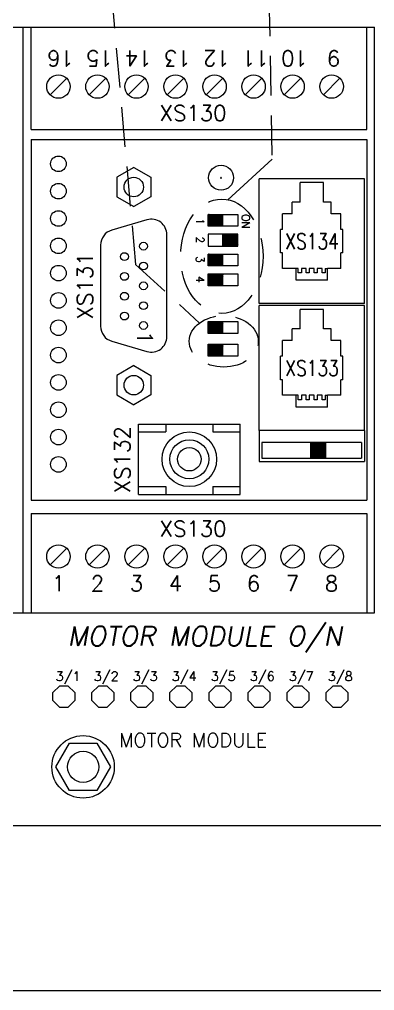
# Model space of a CAD drawing. Extents: x -2993 to 3661, y -4147 to -1441.
# Drawn here: x 3432.4 to 3477.9, y -3603.7 to -3479.3 of the extents above; entities that cross this region are included whole.
import ezdxf
from ezdxf.enums import TextEntityAlignment as Align

# ---------------------------------------------------------------- set-up
doc = ezdxf.new("R2010")
doc.units = 0
doc.header["$LTSCALE"] = 0.1
doc.header["$MEASUREMENT"] = 0
doc.linetypes.add('DASHED', pattern=[19.05, 12.7, -6.35])
doc.layers.get('0').update_dxf_attribs({"linetype": 'CONTINUOUS'})
for name, color, linetype in [('20', 7, 'CONTINUOUS'), ('21', 7, 'CONTINUOUS'), ('LAYOUT', 7, 'CONTINUOUS'), ('MONTAGEPLAAT', 230, 'CONTINUOUS'), ('MOTMODULE', 7, 'CONTINUOUS')]:
    doc.layers.add(name, color=color, linetype=linetype)
doc.styles.get("Standard").update_dxf_attribs({"font": 'simplex.shx'})

msp = doc.modelspace()

# ---------------------------------------------------------------- linework, layer by layer
at = {"lineweight": 13}
for p, q in [((3437.09, -3575.08), (3438.84, -3572.05)), ((3442.34, -3572.05), (3444.09, -3575.08)), ((3438.84, -3578.11), (3437.09, -3575.08)), ((3444.09, -3575.08), (3442.34, -3578.11)), ((3442.34, -3578.11), (3438.84, -3578.11))]:
    msp.add_line(p, q, dxfattribs=at)
at = {"color": 7, "lineweight": 13}
msp.add_line((3438.84, -3572.05), (3442.34, -3572.05), dxfattribs=at)
msp.add_lwpolyline([(3213.52, -3603.74), (3661.41, -3603.74), (3661.41, -3401.62), (3213.52, -3401.62)], close=True, dxfattribs=at)
at = {"lineweight": 13}
msp.add_circle((3440.59, -3575.08), 4, dxfattribs=at)
at = {"layer": '20', "lineweight": 13}
msp.add_circle((3440.59, -3575.08), 2, dxfattribs=at)
at = {"layer": '21', "color": 7, "lineweight": 13}
for p, q in [((3436.72, -3565.57), (3437.61, -3564.68)), ((3437.61, -3564.68), (3438.62, -3564.68)), ((3438.62, -3564.68), (3439.51, -3565.57)), ((3441.72, -3565.57), (3442.61, -3564.68)), ((3442.61, -3564.68), (3443.62, -3564.68)), ((3443.62, -3564.68), (3444.51, -3565.57)), ((3446.72, -3565.57), (3447.61, -3564.68)), ((3447.61, -3564.68), (3448.62, -3564.68)), ((3448.62, -3564.68), (3449.51, -3565.57)), ((3451.72, -3565.57), (3452.61, -3564.68)), ((3452.61, -3564.68), (3453.62, -3564.68)), ((3453.62, -3564.68), (3454.51, -3565.57)), ((3456.72, -3565.57), (3457.61, -3564.68)), ((3457.61, -3564.68), (3458.62, -3564.68)), ((3458.62, -3564.68), (3459.51, -3565.57)), ((3461.72, -3565.57), (3462.61, -3564.68)), ((3462.61, -3564.68), (3463.62, -3564.68)), ((3463.62, -3564.68), (3464.51, -3565.57)), ((3466.72, -3565.57), (3467.61, -3564.68)), ((3467.61, -3564.68), (3468.62, -3564.68)), ((3468.62, -3564.68), (3469.51, -3565.57)), ((3471.72, -3565.57), (3472.61, -3564.68)), ((3472.61, -3564.68), (3473.62, -3564.68)), ((3473.62, -3564.68), (3474.51, -3565.57)), ((3436.72, -3566.59), (3436.72, -3565.57)), ((3437.61, -3567.48), (3436.72, -3566.59)), ((3439.51, -3566.59), (3438.62, -3567.48)), ((3439.51, -3565.57), (3439.51, -3566.59)), ((3441.72, -3566.59), (3441.72, -3565.57)), ((3442.61, -3567.48), (3441.72, -3566.59)), ((3444.51, -3566.59), (3443.62, -3567.48)), ((3444.51, -3565.57), (3444.51, -3566.59)), ((3446.72, -3566.59), (3446.72, -3565.57)), ((3447.61, -3567.48), (3446.72, -3566.59)), ((3449.51, -3566.59), (3448.62, -3567.48)), ((3449.51, -3565.57), (3449.51, -3566.59)), ((3451.72, -3566.59), (3451.72, -3565.57)), ((3452.61, -3567.48), (3451.72, -3566.59)), ((3454.51, -3566.59), (3453.62, -3567.48)), ((3454.51, -3565.57), (3454.51, -3566.59)), ((3456.72, -3566.59), (3456.72, -3565.57)), ((3457.61, -3567.48), (3456.72, -3566.59)), ((3459.51, -3566.59), (3458.62, -3567.48)), ((3459.51, -3565.57), (3459.51, -3566.59)), ((3461.72, -3566.59), (3461.72, -3565.57)), ((3462.61, -3567.48), (3461.72, -3566.59)), ((3464.51, -3566.59), (3463.62, -3567.48)), ((3464.51, -3565.57), (3464.51, -3566.59)), ((3466.72, -3566.59), (3466.72, -3565.57)), ((3467.61, -3567.48), (3466.72, -3566.59)), ((3469.51, -3566.59), (3468.62, -3567.48)), ((3469.51, -3565.57), (3469.51, -3566.59)), ((3471.72, -3566.59), (3471.72, -3565.57)), ((3472.61, -3567.48), (3471.72, -3566.59)), ((3474.51, -3566.59), (3473.62, -3567.48)), ((3474.51, -3565.57), (3474.51, -3566.59)), ((3438.62, -3567.48), (3437.61, -3567.48)), ((3443.62, -3567.48), (3442.61, -3567.48)), ((3448.62, -3567.48), (3447.61, -3567.48)), ((3453.62, -3567.48), (3452.61, -3567.48)), ((3458.62, -3567.48), (3457.61, -3567.48)), ((3463.62, -3567.48), (3462.61, -3567.48)), ((3468.62, -3567.48), (3467.61, -3567.48)), ((3473.62, -3567.48), (3472.61, -3567.48))]:
    msp.add_line(p, q, dxfattribs=at)
at = {"layer": 'LAYOUT', "color": 7, "linetype": 'DASHED', "lineweight": 13, "ltscale": 4}
for p, q in [((3440.77, -3437.45), (3447.3, -3510.72)), ((3463.8, -3445.92), (3464.8, -3497.25)), ((3447.3, -3510.72), (3455.5, -3518.22))]:
    msp.add_line(p, q, dxfattribs=at)
at = {"layer": 'LAYOUT', "color": 7, "lineweight": 13, "ltscale": 4}
msp.add_line((3464.8, -3497.25), (3459.13, -3502.42), dxfattribs=at)
at = {"layer": 'LAYOUT', "color": 7, "lineweight": 13}
for p, q in [((3476.63, -3499.73), (3463.13, -3499.73)), ((3463.13, -3515.73), (3463.13, -3499.73)), ((3468.38, -3502.73), (3468.38, -3500.23)), ((3471.38, -3500.23), (3468.38, -3500.23)), ((3471.38, -3502.73), (3471.38, -3500.23)), ((3476.63, -3515.73), (3476.63, -3499.73)), ((3467.38, -3504.23), (3467.38, -3502.73)), ((3468.38, -3502.73), (3467.38, -3502.73)), ((3472.38, -3502.73), (3471.38, -3502.73)), ((3472.38, -3504.23), (3472.38, -3502.73)), ((3467.38, -3504.23), (3466.13, -3504.23)), ((3466.13, -3506.23), (3466.13, -3504.23)), ((3473.63, -3504.23), (3472.38, -3504.23)), ((3473.63, -3506.23), (3473.63, -3504.23)), ((3466.13, -3506.23), (3465.88, -3506.23)), ((3465.88, -3509.23), (3465.88, -3506.23)), ((3473.88, -3506.23), (3473.63, -3506.23)), ((3473.88, -3509.23), (3473.88, -3506.23)), ((3466.13, -3509.23), (3465.88, -3509.23)), ((3466.13, -3511.23), (3466.13, -3509.23)), ((3473.63, -3511.23), (3473.63, -3509.23)), ((3473.88, -3509.23), (3473.63, -3509.23)), ((3467.88, -3511.23), (3466.13, -3511.23)), ((3467.88, -3512.73), (3467.88, -3511.23)), ((3468.15, -3511.23), (3467.88, -3511.23)), ((3471.6, -3511.23), (3471.88, -3511.23)), ((3471.88, -3512.73), (3471.88, -3511.23)), ((3473.63, -3511.23), (3471.88, -3511.23)), ((3471.88, -3512.73), (3467.88, -3512.73)), ((3476.63, -3515.73), (3463.13, -3515.73)), ((3463.13, -3531.98), (3463.13, -3515.98)), ((3476.63, -3515.98), (3463.13, -3515.98)), ((3468.38, -3518.98), (3468.38, -3516.48)), ((3471.38, -3516.48), (3468.38, -3516.48)), ((3471.38, -3518.98), (3471.38, -3516.48)), ((3476.63, -3531.98), (3476.63, -3515.98)), ((3468.38, -3518.98), (3467.38, -3518.98)), ((3467.38, -3520.48), (3467.38, -3518.98)), ((3472.38, -3518.98), (3471.38, -3518.98)), ((3472.38, -3520.48), (3472.38, -3518.98)), ((3467.38, -3520.48), (3466.13, -3520.48)), ((3466.13, -3522.48), (3466.13, -3520.48)), ((3473.63, -3520.48), (3472.38, -3520.48)), ((3473.63, -3522.48), (3473.63, -3520.48)), ((3466.13, -3522.48), (3465.88, -3522.48)), ((3465.88, -3525.48), (3465.88, -3522.48)), ((3473.88, -3522.48), (3473.63, -3522.48)), ((3473.88, -3525.48), (3473.88, -3522.48)), ((3466.13, -3525.48), (3465.88, -3525.48)), ((3466.13, -3527.48), (3466.13, -3525.48)), ((3473.63, -3527.48), (3473.63, -3525.48)), ((3473.88, -3525.48), (3473.63, -3525.48)), ((3467.88, -3527.48), (3466.13, -3527.48)), ((3468.15, -3527.48), (3467.88, -3527.48)), ((3467.88, -3528.98), (3467.88, -3527.48)), ((3471.6, -3527.48), (3471.88, -3527.48)), ((3471.88, -3528.98), (3471.88, -3527.48)), ((3473.63, -3527.48), (3471.88, -3527.48)), ((3471.88, -3528.98), (3467.88, -3528.98)), ((3447.7, -3531.17), (3460.7, -3531.17)), ((3447.7, -3540.17), (3447.7, -3531.17)), ((3451.2, -3531.17), (3451.2, -3532.17)), ((3457.2, -3531.17), (3457.2, -3532.17)), ((3460.7, -3540.17), (3460.7, -3531.17)), ((3447.7, -3532.17), (3451.2, -3532.17)), ((3457.2, -3532.17), (3460.7, -3532.17)), ((3476.63, -3531.98), (3463.13, -3531.98)), ((3463.13, -3531.98), (3463.13, -3535.97)), ((3476.63, -3531.98), (3476.63, -3535.97)), ((3469.76, -3533.61), (3469.85, -3533.52)), ((3469.76, -3533.78), (3470.02, -3533.52)), ((3469.76, -3533.96), (3470.2, -3533.52)), ((3469.76, -3534.14), (3470.38, -3533.52)), ((3469.76, -3534.31), (3470.55, -3533.52)), ((3469.76, -3534.49), (3470.73, -3533.52)), ((3469.76, -3534.67), (3470.91, -3533.52)), ((3469.76, -3534.85), (3471.09, -3533.52)), ((3469.76, -3535.02), (3471.26, -3533.52)), ((3469.76, -3535.2), (3471.44, -3533.52)), ((3469.76, -3535.38), (3471.62, -3533.52)), ((3471.67, -3535.49), (3469.76, -3533.58)), ((3471.55, -3535.55), (3469.76, -3533.76)), ((3471.37, -3535.55), (3469.76, -3533.94)), ((3471.2, -3535.55), (3469.76, -3534.11)), ((3471.02, -3535.55), (3469.76, -3534.29)), ((3469.77, -3535.55), (3471.67, -3533.65)), ((3471.67, -3535.31), (3469.88, -3533.52)), ((3469.94, -3535.55), (3471.67, -3533.82)), ((3471.67, -3535.14), (3470.06, -3533.52)), ((3470.12, -3535.55), (3471.67, -3534)), ((3471.67, -3534.96), (3470.23, -3533.52)), ((3470.3, -3535.55), (3471.67, -3534.18)), ((3471.67, -3534.78), (3470.41, -3533.52)), ((3470.48, -3535.55), (3471.67, -3534.35)), ((3471.67, -3534.61), (3470.59, -3533.52)), ((3471.67, -3534.43), (3470.76, -3533.52)), ((3471.67, -3534.25), (3470.94, -3533.52)), ((3471.67, -3534.08), (3471.12, -3533.52)), ((3471.67, -3533.9), (3471.29, -3533.52)), ((3471.67, -3533.72), (3471.47, -3533.52)), ((3471.67, -3533.55), (3471.65, -3533.52)), ((3470.84, -3535.55), (3469.76, -3534.47)), ((3470.67, -3535.55), (3469.76, -3534.65)), ((3470.49, -3535.55), (3469.76, -3534.82)), ((3470.31, -3535.55), (3469.76, -3535)), ((3470.14, -3535.55), (3469.76, -3535.18)), ((3469.96, -3535.55), (3469.76, -3535.35)), ((3469.78, -3535.55), (3469.76, -3535.53)), ((3470.65, -3535.55), (3471.67, -3534.53)), ((3470.83, -3535.55), (3471.67, -3534.71)), ((3471.01, -3535.55), (3471.67, -3534.88)), ((3471.18, -3535.55), (3471.67, -3535.06)), ((3471.36, -3535.55), (3471.67, -3535.24)), ((3471.54, -3535.55), (3471.67, -3535.41)), ((3463.13, -3535.97), (3476.63, -3535.97)), ((3447.7, -3539.17), (3451.2, -3539.17)), ((3451.2, -3539.17), (3451.2, -3540.17)), ((3457.2, -3539.17), (3457.2, -3540.17)), ((3457.2, -3539.17), (3460.7, -3539.17)), ((3447.7, -3540.17), (3460.7, -3540.17))]:
    msp.add_line(p, q, dxfattribs=at)
at = {"layer": 'LAYOUT', "color": 7, "linetype": 'Continuous', "lineweight": 13}
for p, q in [((3456.61, -3505.83), (3456.61, -3504.31)), ((3457.7, -3504.31), (3456.61, -3505.39)), ((3457.52, -3504.31), (3456.61, -3505.22)), ((3457.34, -3504.31), (3456.61, -3505.04)), ((3457.17, -3504.31), (3456.61, -3504.86)), ((3456.99, -3504.31), (3456.61, -3504.69)), ((3456.81, -3504.31), (3456.61, -3504.51)), ((3456.64, -3504.31), (3456.61, -3504.33)), ((3456.61, -3504.31), (3460.42, -3504.31)), ((3456.61, -3504.32), (3457.75, -3505.46)), ((3457.75, -3504.43), (3456.61, -3505.57)), ((3456.61, -3504.49), (3457.75, -3505.64)), ((3456.77, -3504.31), (3457.75, -3505.28)), ((3456.95, -3504.31), (3457.75, -3505.11)), ((3457.13, -3504.31), (3457.75, -3504.93)), ((3457.3, -3504.31), (3457.75, -3504.75)), ((3457.48, -3504.31), (3457.75, -3504.58)), ((3457.66, -3504.31), (3457.75, -3504.4)), ((3458.4, -3504.31), (3457.75, -3504.96)), ((3458.23, -3504.31), (3457.75, -3504.78)), ((3458.05, -3504.31), (3457.75, -3504.6)), ((3457.87, -3504.31), (3457.75, -3504.43)), ((3458.51, -3504.37), (3457.75, -3505.13)), ((3457.75, -3504.4), (3458.51, -3505.16)), ((3457.83, -3504.31), (3458.51, -3504.98)), ((3458.01, -3504.31), (3458.51, -3504.81)), ((3458.19, -3504.31), (3458.51, -3504.63)), ((3458.36, -3504.31), (3458.51, -3504.45)), ((3458.51, -3505.83), (3458.51, -3504.31)), ((3460.42, -3504.31), (3460.42, -3505.83)), ((3457.75, -3504.6), (3456.61, -3505.75)), ((3456.61, -3504.67), (3457.75, -3505.81)), ((3456.61, -3504.85), (3457.59, -3505.83)), ((3456.61, -3505.02), (3457.41, -3505.83)), ((3456.61, -3505.2), (3457.24, -3505.83)), ((3456.61, -3505.38), (3457.06, -3505.83)), ((3456.61, -3505.55), (3456.88, -3505.83)), ((3456.61, -3505.73), (3456.71, -3505.83)), ((3457.75, -3504.78), (3456.7, -3505.83)), ((3457.75, -3504.96), (3456.88, -3505.83)), ((3457.75, -3505.13), (3457.06, -3505.83)), ((3457.75, -3505.31), (3457.23, -3505.83)), ((3457.75, -3505.49), (3457.41, -3505.83)), ((3457.75, -3505.66), (3457.59, -3505.83)), ((3458.51, -3504.55), (3457.75, -3505.31)), ((3457.75, -3504.58), (3458.51, -3505.34)), ((3458.51, -3504.73), (3457.75, -3505.49)), ((3457.75, -3504.75), (3458.51, -3505.51)), ((3458.51, -3504.9), (3457.75, -3505.66)), ((3457.75, -3504.93), (3458.51, -3505.69)), ((3457.75, -3505.11), (3458.47, -3505.83)), ((3457.75, -3505.28), (3458.3, -3505.83)), ((3457.75, -3505.46), (3458.12, -3505.83)), ((3457.75, -3505.64), (3457.94, -3505.83)), ((3458.51, -3505.08), (3457.76, -3505.83)), ((3458.51, -3505.26), (3457.94, -3505.83)), ((3458.51, -3505.43), (3458.12, -3505.83)), ((3458.51, -3505.61), (3458.29, -3505.83)), ((3460.42, -3505.83), (3456.61, -3505.83)), ((3456.61, -3506.85), (3456.61, -3508.37)), ((3460.42, -3506.85), (3456.61, -3506.85)), ((3457.75, -3505.81), (3457.77, -3505.83)), ((3458.51, -3505.79), (3458.47, -3505.83)), ((3458.51, -3508.37), (3458.51, -3506.85)), ((3459.19, -3506.85), (3458.51, -3507.52)), ((3459.02, -3506.85), (3458.51, -3507.35)), ((3458.84, -3506.85), (3458.51, -3507.17)), ((3458.66, -3506.85), (3458.51, -3506.99)), ((3458.51, -3506.91), (3459.28, -3507.67)), ((3459.28, -3506.94), (3458.51, -3507.7)), ((3458.62, -3506.85), (3459.28, -3507.5)), ((3458.8, -3506.85), (3459.28, -3507.32)), ((3458.98, -3506.85), (3459.28, -3507.14)), ((3459.15, -3506.85), (3459.28, -3506.97)), ((3460.25, -3506.85), (3459.28, -3507.82)), ((3460.08, -3506.85), (3459.28, -3507.65)), ((3459.9, -3506.85), (3459.28, -3507.47)), ((3459.72, -3506.85), (3459.28, -3507.29)), ((3459.55, -3506.85), (3459.28, -3507.12)), ((3459.37, -3506.85), (3459.28, -3506.94)), ((3460.42, -3506.86), (3459.28, -3508)), ((3459.28, -3506.97), (3460.42, -3508.11)), ((3459.33, -3506.85), (3460.42, -3507.93)), ((3459.51, -3506.85), (3460.42, -3507.76)), ((3459.68, -3506.85), (3460.42, -3507.58)), ((3459.86, -3506.85), (3460.42, -3507.4)), ((3460.04, -3506.85), (3460.42, -3507.23)), ((3460.21, -3506.85), (3460.42, -3507.05)), ((3460.39, -3506.85), (3460.42, -3506.87)), ((3460.42, -3508.37), (3460.42, -3506.85)), ((3458.51, -3507.09), (3459.28, -3507.85)), ((3459.28, -3507.12), (3458.51, -3507.88)), ((3458.51, -3507.27), (3459.28, -3508.03)), ((3459.28, -3507.29), (3458.51, -3508.05)), ((3458.51, -3507.44), (3459.28, -3508.2)), ((3459.28, -3507.47), (3458.51, -3508.23)), ((3458.51, -3507.62), (3459.26, -3508.37)), ((3458.51, -3507.8), (3459.09, -3508.37)), ((3458.51, -3507.97), (3458.91, -3508.37)), ((3458.51, -3508.15), (3458.73, -3508.37)), ((3459.28, -3507.65), (3458.55, -3508.37)), ((3459.28, -3507.82), (3458.73, -3508.37)), ((3459.28, -3508), (3458.91, -3508.37)), ((3459.28, -3508.18), (3459.08, -3508.37)), ((3460.42, -3507.03), (3459.28, -3508.18)), ((3459.28, -3507.14), (3460.42, -3508.29)), ((3460.42, -3507.21), (3459.28, -3508.35)), ((3459.28, -3507.32), (3460.32, -3508.37)), ((3459.28, -3507.5), (3460.15, -3508.37)), ((3459.28, -3507.67), (3459.97, -3508.37)), ((3459.28, -3507.85), (3459.79, -3508.37)), ((3459.28, -3508.03), (3459.62, -3508.37)), ((3459.28, -3508.2), (3459.44, -3508.37)), ((3460.42, -3507.39), (3459.44, -3508.37)), ((3460.42, -3507.56), (3459.61, -3508.37)), ((3460.42, -3507.74), (3459.79, -3508.37)), ((3460.42, -3507.92), (3459.97, -3508.37)), ((3460.42, -3508.09), (3460.14, -3508.37)), ((3460.42, -3508.27), (3460.32, -3508.37)), ((3456.61, -3508.37), (3460.42, -3508.37)), ((3456.61, -3510.91), (3456.61, -3509.39)), ((3457.7, -3509.39), (3456.61, -3510.47)), ((3457.52, -3509.39), (3456.61, -3510.3)), ((3457.34, -3509.39), (3456.61, -3510.12)), ((3457.17, -3509.39), (3456.61, -3509.94)), ((3456.99, -3509.39), (3456.61, -3509.77)), ((3456.81, -3509.39), (3456.61, -3509.59)), ((3456.64, -3509.39), (3456.61, -3509.41)), ((3456.61, -3509.39), (3460.42, -3509.39)), ((3456.61, -3509.4), (3457.75, -3510.54)), ((3457.75, -3509.51), (3456.61, -3510.65)), ((3456.77, -3509.39), (3457.75, -3510.36)), ((3456.95, -3509.39), (3457.75, -3510.19)), ((3457.13, -3509.39), (3457.75, -3510.01)), ((3457.3, -3509.39), (3457.75, -3509.83)), ((3457.48, -3509.39), (3457.75, -3509.66)), ((3457.66, -3509.39), (3457.75, -3509.48)), ((3458.4, -3509.39), (3457.75, -3510.04)), ((3458.23, -3509.39), (3457.75, -3509.86)), ((3458.05, -3509.39), (3457.75, -3509.68)), ((3457.87, -3509.39), (3457.75, -3509.51)), ((3458.51, -3509.45), (3457.75, -3510.21)), ((3457.75, -3509.48), (3458.51, -3510.24)), ((3457.83, -3509.39), (3458.51, -3510.06)), ((3458.01, -3509.39), (3458.51, -3509.89)), ((3458.19, -3509.39), (3458.51, -3509.71)), ((3458.36, -3509.39), (3458.51, -3509.53)), ((3458.51, -3508.33), (3458.56, -3508.37)), ((3458.51, -3510.91), (3458.51, -3509.39)), ((3459.28, -3508.35), (3459.26, -3508.37)), ((3460.42, -3509.39), (3460.42, -3510.91)), ((3456.61, -3509.57), (3457.75, -3510.72)), ((3457.75, -3509.68), (3456.61, -3510.83)), ((3456.61, -3509.75), (3457.75, -3510.89)), ((3456.61, -3509.93), (3457.59, -3510.91)), ((3456.61, -3510.1), (3457.41, -3510.91)), ((3456.61, -3510.28), (3457.24, -3510.91)), ((3456.61, -3510.46), (3457.06, -3510.91)), ((3456.61, -3510.63), (3456.88, -3510.91)), ((3457.75, -3509.86), (3456.7, -3510.91)), ((3457.75, -3510.04), (3456.88, -3510.91)), ((3457.75, -3510.21), (3457.06, -3510.91)), ((3457.75, -3510.39), (3457.23, -3510.91)), ((3457.75, -3510.57), (3457.41, -3510.91)), ((3457.75, -3510.74), (3457.59, -3510.91)), ((3458.51, -3509.63), (3457.75, -3510.39)), ((3457.75, -3509.66), (3458.51, -3510.42)), ((3458.51, -3509.81), (3457.75, -3510.57)), ((3457.75, -3509.83), (3458.51, -3510.59)), ((3458.51, -3509.98), (3457.75, -3510.74)), ((3457.75, -3510.01), (3458.51, -3510.77)), ((3457.75, -3510.19), (3458.47, -3510.91)), ((3457.75, -3510.36), (3458.3, -3510.91)), ((3457.75, -3510.54), (3458.12, -3510.91)), ((3457.75, -3510.72), (3457.94, -3510.91)), ((3458.51, -3510.16), (3457.76, -3510.91)), ((3458.51, -3510.34), (3457.94, -3510.91)), ((3458.51, -3510.51), (3458.12, -3510.91)), ((3458.51, -3510.69), (3458.29, -3510.91)), ((3456.61, -3510.81), (3456.71, -3510.91)), ((3460.42, -3510.91), (3456.61, -3510.91)), ((3456.61, -3513.45), (3456.61, -3511.93)), ((3457.7, -3511.93), (3456.61, -3513.01)), ((3457.52, -3511.93), (3456.61, -3512.84)), ((3457.34, -3511.93), (3456.61, -3512.66)), ((3457.17, -3511.93), (3456.61, -3512.48)), ((3456.99, -3511.93), (3456.61, -3512.31)), ((3456.81, -3511.93), (3456.61, -3512.13)), ((3456.64, -3511.93), (3456.61, -3511.95)), ((3456.61, -3511.93), (3460.42, -3511.93)), ((3456.61, -3511.94), (3457.75, -3513.08)), ((3456.77, -3511.93), (3457.75, -3512.9)), ((3456.95, -3511.93), (3457.75, -3512.73)), ((3457.13, -3511.93), (3457.75, -3512.55)), ((3457.3, -3511.93), (3457.75, -3512.37)), ((3457.48, -3511.93), (3457.75, -3512.2)), ((3457.66, -3511.93), (3457.75, -3512.02)), ((3457.75, -3510.89), (3457.77, -3510.91)), ((3458.4, -3511.93), (3457.75, -3512.58)), ((3458.23, -3511.93), (3457.75, -3512.4)), ((3458.05, -3511.93), (3457.75, -3512.22)), ((3457.87, -3511.93), (3457.75, -3512.05)), ((3458.51, -3511.99), (3457.75, -3512.75)), ((3457.83, -3511.93), (3458.51, -3512.6)), ((3458.01, -3511.93), (3458.51, -3512.43)), ((3458.19, -3511.93), (3458.51, -3512.25)), ((3458.36, -3511.93), (3458.51, -3512.07)), ((3458.51, -3510.87), (3458.47, -3510.91)), ((3458.51, -3513.45), (3458.51, -3511.93)), ((3460.42, -3511.93), (3460.42, -3513.45)), ((3468.15, -3511.81), (3468.15, -3511.23)), ((3468.55, -3511.81), (3468.15, -3511.81)), ((3468.55, -3511.23), (3468.55, -3511.81)), ((3469.16, -3511.23), (3468.55, -3511.23)), ((3469.16, -3511.81), (3469.16, -3511.23)), ((3469.57, -3511.81), (3469.16, -3511.81)), ((3470.18, -3511.23), (3469.57, -3511.23)), ((3469.57, -3511.23), (3469.57, -3511.81)), ((3470.18, -3511.81), (3470.18, -3511.23)), ((3470.59, -3511.81), (3470.18, -3511.81)), ((3471.2, -3511.23), (3470.59, -3511.23)), ((3470.59, -3511.23), (3470.59, -3511.81)), ((3471.2, -3511.81), (3471.2, -3511.23)), ((3471.6, -3511.81), (3471.2, -3511.81)), ((3471.6, -3511.23), (3471.6, -3511.81)), ((3457.75, -3512.05), (3456.61, -3513.19)), ((3456.61, -3512.11), (3457.75, -3513.26)), ((3457.75, -3512.22), (3456.61, -3513.37)), ((3456.61, -3512.29), (3457.75, -3513.43)), ((3456.61, -3512.47), (3457.59, -3513.45)), ((3456.61, -3512.64), (3457.41, -3513.45)), ((3456.61, -3512.82), (3457.24, -3513.45)), ((3456.61, -3513), (3457.06, -3513.45)), ((3456.61, -3513.17), (3456.88, -3513.45)), ((3457.75, -3512.4), (3456.7, -3513.45)), ((3457.75, -3512.58), (3456.88, -3513.45)), ((3457.75, -3512.75), (3457.06, -3513.45)), ((3457.75, -3512.93), (3457.23, -3513.45)), ((3457.75, -3513.11), (3457.41, -3513.45)), ((3457.75, -3512.02), (3458.51, -3512.78)), ((3458.51, -3512.17), (3457.75, -3512.93)), ((3457.75, -3512.2), (3458.51, -3512.96)), ((3458.51, -3512.35), (3457.75, -3513.11)), ((3457.75, -3512.37), (3458.51, -3513.13)), ((3458.51, -3512.52), (3457.75, -3513.28)), ((3457.75, -3512.55), (3458.51, -3513.31)), ((3457.75, -3512.73), (3458.47, -3513.45)), ((3457.75, -3512.9), (3458.3, -3513.45)), ((3457.75, -3513.08), (3458.12, -3513.45)), ((3458.51, -3512.7), (3457.76, -3513.45)), ((3458.51, -3512.88), (3457.94, -3513.45)), ((3458.51, -3513.05), (3458.12, -3513.45)), ((3458.51, -3513.23), (3458.29, -3513.45)), ((3456.61, -3513.35), (3456.71, -3513.45)), ((3460.42, -3513.45), (3456.61, -3513.45)), ((3457.75, -3513.28), (3457.59, -3513.45)), ((3457.75, -3513.26), (3457.94, -3513.45)), ((3457.75, -3513.43), (3457.77, -3513.45)), ((3458.51, -3513.41), (3458.47, -3513.45)), ((3456.6, -3518.02), (3460.41, -3518.02)), ((3457.69, -3518.02), (3456.6, -3519.11)), ((3457.52, -3518.02), (3456.6, -3518.93)), ((3457.34, -3518.02), (3456.6, -3518.76)), ((3457.16, -3518.02), (3456.6, -3518.58)), ((3456.99, -3518.02), (3456.6, -3518.4)), ((3456.81, -3518.02), (3456.6, -3518.23)), ((3456.63, -3518.02), (3456.6, -3518.05)), ((3456.6, -3519.55), (3456.6, -3518.02)), ((3456.6, -3518.03), (3457.75, -3519.18)), ((3457.75, -3518.14), (3456.6, -3519.29)), ((3456.6, -3518.21), (3457.75, -3519.35)), ((3456.77, -3518.02), (3457.75, -3519)), ((3456.95, -3518.02), (3457.75, -3518.82)), ((3457.12, -3518.02), (3457.75, -3518.65)), ((3457.3, -3518.02), (3457.75, -3518.47)), ((3457.48, -3518.02), (3457.75, -3518.29)), ((3457.65, -3518.02), (3457.75, -3518.12)), ((3458.4, -3518.02), (3457.75, -3518.67)), ((3458.22, -3518.02), (3457.75, -3518.5)), ((3458.05, -3518.02), (3457.75, -3518.32)), ((3457.87, -3518.02), (3457.75, -3518.14)), ((3458.51, -3518.09), (3457.75, -3518.85)), ((3457.75, -3518.12), (3458.51, -3518.88)), ((3457.83, -3518.02), (3458.51, -3518.7)), ((3458.01, -3518.02), (3458.51, -3518.52)), ((3458.18, -3518.02), (3458.51, -3518.35)), ((3458.36, -3518.02), (3458.51, -3518.17)), ((3458.51, -3519.55), (3458.51, -3518.02)), ((3460.41, -3518.02), (3460.41, -3519.55)), ((3457.75, -3518.32), (3456.6, -3519.46)), ((3456.6, -3518.39), (3457.75, -3519.53)), ((3456.6, -3518.56), (3457.59, -3519.55)), ((3456.6, -3518.74), (3457.41, -3519.55)), ((3456.6, -3518.92), (3457.23, -3519.55)), ((3456.6, -3519.09), (3457.06, -3519.55)), ((3456.6, -3519.27), (3456.88, -3519.55)), ((3456.6, -3519.45), (3456.7, -3519.55)), ((3457.75, -3518.5), (3456.7, -3519.55)), ((3457.75, -3518.67), (3456.88, -3519.55)), ((3457.75, -3518.85), (3457.05, -3519.55)), ((3457.75, -3519.03), (3457.23, -3519.55)), ((3457.75, -3519.2), (3457.41, -3519.55)), ((3457.75, -3519.38), (3457.58, -3519.55)), ((3458.51, -3518.27), (3457.75, -3519.03)), ((3457.75, -3518.29), (3458.51, -3519.05)), ((3458.51, -3518.44), (3457.75, -3519.2)), ((3457.75, -3518.47), (3458.51, -3519.23)), ((3458.51, -3518.62), (3457.75, -3519.38)), ((3457.75, -3518.65), (3458.51, -3519.41)), ((3457.75, -3518.82), (3458.47, -3519.55)), ((3457.75, -3519), (3458.29, -3519.55)), ((3457.75, -3519.18), (3458.12, -3519.55)), ((3457.75, -3519.35), (3457.94, -3519.55)), ((3458.51, -3518.8), (3457.76, -3519.55)), ((3458.51, -3518.97), (3457.94, -3519.55)), ((3458.51, -3519.15), (3458.11, -3519.55)), ((3458.51, -3519.33), (3458.29, -3519.55)), ((3460.41, -3519.55), (3456.6, -3519.55)), ((3457.75, -3519.53), (3457.76, -3519.55)), ((3458.51, -3519.5), (3458.47, -3519.55)), ((3456.61, -3520.94), (3460.42, -3520.94)), ((3457.7, -3520.94), (3456.61, -3522.03)), ((3457.52, -3520.94), (3456.61, -3521.85)), ((3457.34, -3520.94), (3456.61, -3521.68)), ((3457.17, -3520.94), (3456.61, -3521.5)), ((3456.99, -3520.94), (3456.61, -3521.32)), ((3456.81, -3520.94), (3456.61, -3521.15)), ((3456.64, -3520.94), (3456.61, -3520.97)), ((3456.61, -3522.47), (3456.61, -3520.94)), ((3456.61, -3520.95), (3457.75, -3522.1)), ((3457.75, -3521.06), (3456.61, -3522.21)), ((3456.61, -3521.13), (3457.75, -3522.27)), ((3457.75, -3521.24), (3456.61, -3522.38)), ((3456.61, -3521.31), (3457.75, -3522.45)), ((3456.61, -3521.48), (3457.59, -3522.47)), ((3456.61, -3521.66), (3457.41, -3522.47)), ((3456.61, -3521.84), (3457.24, -3522.47)), ((3457.75, -3521.42), (3456.7, -3522.47)), ((3456.77, -3520.94), (3457.75, -3521.92)), ((3457.75, -3521.59), (3456.88, -3522.47)), ((3456.95, -3520.94), (3457.75, -3521.74)), ((3457.75, -3521.77), (3457.06, -3522.47)), ((3457.13, -3520.94), (3457.75, -3521.57)), ((3457.75, -3521.95), (3457.23, -3522.47)), ((3457.3, -3520.94), (3457.75, -3521.39)), ((3457.48, -3520.94), (3457.75, -3521.21)), ((3457.66, -3520.94), (3457.75, -3521.04)), ((3458.4, -3520.94), (3457.75, -3521.59)), ((3458.23, -3520.94), (3457.75, -3521.42)), ((3458.05, -3520.94), (3457.75, -3521.24)), ((3457.87, -3520.94), (3457.75, -3521.06)), ((3458.51, -3521.01), (3457.75, -3521.77)), ((3457.75, -3521.04), (3458.51, -3521.8)), ((3458.51, -3521.19), (3457.75, -3521.95)), ((3457.75, -3521.21), (3458.51, -3521.98)), ((3458.51, -3521.36), (3457.75, -3522.12)), ((3457.75, -3521.39), (3458.51, -3522.15)), ((3458.51, -3521.54), (3457.75, -3522.3)), ((3457.75, -3521.57), (3458.51, -3522.33)), ((3457.75, -3521.74), (3458.47, -3522.47)), ((3457.75, -3521.92), (3458.3, -3522.47)), ((3458.51, -3521.72), (3457.76, -3522.47)), ((3457.83, -3520.94), (3458.51, -3521.62)), ((3458.51, -3521.89), (3457.94, -3522.47)), ((3458.01, -3520.94), (3458.51, -3521.44)), ((3458.19, -3520.94), (3458.51, -3521.27)), ((3458.36, -3520.94), (3458.51, -3521.09)), ((3458.51, -3522.47), (3458.51, -3520.94)), ((3460.42, -3520.94), (3460.42, -3522.47)), ((3456.61, -3522.01), (3457.06, -3522.47)), ((3456.61, -3522.19), (3456.88, -3522.47)), ((3456.61, -3522.37), (3456.71, -3522.47)), ((3460.42, -3522.47), (3456.61, -3522.47)), ((3457.75, -3522.12), (3457.41, -3522.47)), ((3457.75, -3522.3), (3457.59, -3522.47)), ((3457.75, -3522.1), (3458.12, -3522.47)), ((3457.75, -3522.27), (3457.94, -3522.47)), ((3457.75, -3522.45), (3457.77, -3522.47)), ((3458.51, -3522.07), (3458.12, -3522.47)), ((3458.51, -3522.25), (3458.29, -3522.47)), ((3458.51, -3522.42), (3458.47, -3522.47)), ((3468.15, -3528.06), (3468.15, -3527.48)), ((3468.55, -3528.06), (3468.15, -3528.06)), ((3469.16, -3527.48), (3468.55, -3527.48)), ((3468.55, -3527.48), (3468.55, -3528.06)), ((3469.16, -3528.06), (3469.16, -3527.48)), ((3469.57, -3528.06), (3469.16, -3528.06)), ((3469.57, -3527.48), (3469.57, -3528.06)), ((3470.18, -3527.48), (3469.57, -3527.48)), ((3470.18, -3528.06), (3470.18, -3527.48)), ((3470.59, -3528.06), (3470.18, -3528.06)), ((3470.59, -3527.48), (3470.59, -3528.06)), ((3471.2, -3527.48), (3470.59, -3527.48)), ((3471.2, -3528.06), (3471.2, -3527.48)), ((3471.6, -3528.06), (3471.2, -3528.06)), ((3471.6, -3527.48), (3471.6, -3528.06)), ((3476.25, -3533.52), (3463.5, -3533.52)), ((3463.5, -3533.52), (3463.5, -3535.55)), ((3469.76, -3535.55), (3469.76, -3533.52)), ((3471.67, -3535.55), (3471.67, -3533.52)), ((3476.25, -3533.52), (3476.25, -3535.55)), ((3463.5, -3535.55), (3476.25, -3535.55))]:
    msp.add_line(p, q, dxfattribs=at)
for radius in [3.5, 1.5]:
    msp.add_circle((3454.2, -3535.67), radius, dxfattribs=at)
at = {"layer": 'LAYOUT', "color": 7, "lineweight": 13}
msp.add_circle((3454.2, -3535.67), 2.5, dxfattribs=at)
for start, end in [(0, 180), (180, 0)]:
    msp.add_arc((3458.26, -3499.61), 0.05, start, end, dxfattribs=at)
at = {"layer": 'LAYOUT', "color": 7, "linetype": 'DASHED', "lineweight": 13, "ltscale": 4}
for centre, major_axis, ratio in [((3458.36, -3509.66), (0, 7.32), 0.721721), ((3458.61, -3520.57), (-4.42, 0.01), 0.746142)]:
    msp.add_ellipse(centre, major_axis=major_axis, ratio=ratio, dxfattribs=at)
at = {"layer": 'MONTAGEPLAAT', "color": 7, "lineweight": 13}
msp.add_line((3245.11, -3582.58), (3636.11, -3582.58), dxfattribs=at)
at = {"layer": 'MOTMODULE', "color": 7, "lineweight": 13}
for p, q in [((3387.93, -3480.33), (3432.93, -3480.33)), ((3432.93, -3555.33), (3432.93, -3480.33)), ((3432.93, -3555.33), (3432.93, -3480.33)), ((3432.93, -3555.33), (3432.93, -3480.33)), ((3432.93, -3555.33), (3432.93, -3480.33)), ((3432.93, -3555.33), (3432.93, -3480.33)), ((3432.93, -3555.33), (3432.93, -3480.33)), ((3432.93, -3480.33), (3477.93, -3480.33)), ((3432.93, -3480.33), (3433.93, -3480.33)), ((3433.93, -3493.43), (3433.93, -3480.33)), ((3476.93, -3493.43), (3476.93, -3480.33)), ((3477.93, -3555.33), (3477.93, -3480.33)), ((3477.93, -3555.33), (3477.93, -3480.33)), ((3436.37, -3488.99), (3438.49, -3486.87)), ((3441.37, -3488.99), (3443.49, -3486.87)), ((3446.37, -3488.99), (3448.49, -3486.87)), ((3451.37, -3488.99), (3453.49, -3486.87)), ((3456.37, -3488.99), (3458.49, -3486.87)), ((3461.37, -3488.99), (3463.49, -3486.87)), ((3466.37, -3488.99), (3468.49, -3486.87)), ((3471.37, -3488.99), (3473.49, -3486.87)), ((3433.93, -3493.43), (3476.93, -3493.43)), ((3433.93, -3494.73), (3433.93, -3540.93)), ((3433.93, -3494.73), (3476.93, -3494.73)), ((3476.93, -3494.73), (3476.93, -3540.93)), ((3447.08, -3498.3), (3444.92, -3499.55)), ((3447.08, -3498.3), (3449.25, -3499.55)), ((3444.92, -3499.55), (3444.92, -3502.05)), ((3449.25, -3499.55), (3449.25, -3502.05)), ((3444.92, -3502.05), (3447.08, -3503.3)), ((3449.25, -3502.05), (3447.08, -3503.3)), ((3448.77, -3505), (3444.27, -3506.32)), ((3451.33, -3519.95), (3451.33, -3506.92)), ((3442.83, -3508.24), (3442.83, -3518.63)), ((3444.27, -3520.55), (3448.77, -3521.87)), ((3447.08, -3523.68), (3444.92, -3524.93)), ((3447.08, -3523.68), (3449.25, -3524.93)), ((3444.92, -3524.93), (3444.92, -3527.43)), ((3449.25, -3524.93), (3449.25, -3527.43)), ((3444.92, -3527.43), (3447.08, -3528.68)), ((3449.25, -3527.43), (3447.08, -3528.68)), ((3433.93, -3540.93), (3476.93, -3540.93)), ((3433.93, -3542.63), (3476.93, -3542.63)), ((3433.93, -3542.63), (3433.93, -3555.33)), ((3476.93, -3542.63), (3476.93, -3555.33)), ((3436.37, -3549.19), (3438.49, -3547.07)), ((3441.37, -3549.19), (3443.49, -3547.07)), ((3446.37, -3549.19), (3448.49, -3547.07)), ((3451.37, -3549.19), (3453.49, -3547.07)), ((3456.37, -3549.19), (3458.49, -3547.07)), ((3461.37, -3549.19), (3463.49, -3547.07)), ((3466.37, -3549.19), (3468.49, -3547.07)), ((3471.37, -3549.19), (3473.49, -3547.07)), ((3387.93, -3555.33), (3432.93, -3555.33)), ((3387.93, -3555.33), (3432.93, -3555.33)), ((3432.93, -3555.33), (3477.93, -3555.33)), ((3432.93, -3555.33), (3477.93, -3555.33))]:
    msp.add_line(p, q, dxfattribs=at)
for centre, radius in [((3437.43, -3487.93), 1.5), ((3442.43, -3487.93), 1.5), ((3447.43, -3487.93), 1.5), ((3452.43, -3487.93), 1.5), ((3457.43, -3487.93), 1.5), ((3462.43, -3487.93), 1.5), ((3467.43, -3487.93), 1.5), ((3472.43, -3487.93), 1.5), ((3437.43, -3497.83), 1), ((3458.26, -3499.61), 1.6), ((3447.08, -3500.8), 1.25), ((3437.43, -3501.33), 1), ((3437.43, -3504.83), 1), ((3437.43, -3508.33), 1), ((3448.33, -3508.38), 0.5), ((3448.33, -3508.38), 0.5), ((3445.89, -3509.71), 0.5), ((3448.33, -3510.92), 0.5), ((3437.43, -3511.83), 1), ((3445.89, -3512.25), 0.5), ((3448.33, -3513.46), 0.5), ((3437.43, -3515.33), 1), ((3445.89, -3514.79), 0.5), ((3448.33, -3516), 0.5), ((3445.89, -3517.33), 0.5), ((3437.43, -3518.83), 1), ((3448.33, -3518.54), 0.5), ((3437.43, -3522.33), 1), ((3437.43, -3525.83), 1), ((3447.08, -3526.18), 1.25), ((3437.43, -3529.33), 1), ((3437.43, -3532.83), 1), ((3437.43, -3536.33), 1), ((3437.43, -3548.13), 1.5), ((3442.43, -3548.13), 1.5), ((3447.43, -3548.13), 1.5), ((3452.43, -3548.13), 1.5), ((3457.43, -3548.13), 1.5), ((3462.43, -3548.13), 1.5), ((3467.43, -3548.13), 1.5), ((3472.43, -3548.13), 1.5)]:
    msp.add_circle(centre, radius, dxfattribs=at)
for centre, start, end in [((3449.33, -3506.92), 360, 106.3895), ((3444.83, -3508.24), 106.3895, 180), ((3444.83, -3518.63), 180, 253.6105), ((3449.33, -3519.95), 253.6105, 0)]:
    msp.add_arc(centre, 2, start, end, dxfattribs=at)

# ---------------------------------------------------------------- texts
at = {"layer": '21', "color": 7, "lineweight": 13}
for s, height, p in [('3/1', 1.2, (3437.07, -3564.07)), ('3/2', 1.2, (3441.96, -3564.07)), ('3/3', 1.2, (3446.95, -3564.07)), ('3/4', 1.2, (3451.95, -3564.07)), ('3/5', 1.2, (3456.95, -3564.07)), ('3/6', 1.2, (3461.95, -3564.07)), ('3/7', 1.2, (3466.95, -3564.07)), ('3/8', 1.2, (3471.95, -3564.07)), ('MOTOR MODULE', 1.8, (3445.19, -3572.55))]:
    msp.add_text(s, height=height, dxfattribs=at).set_placement(p)
at = {"layer": 'LAYOUT', "color": 7, "linetype": 'Continuous', "lineweight": 13}
for s, p in [('ON', (3460.94, -3504.26)), ('1', (3455.08, -3504.77)), ('2', (3455.08, -3507.12)), ('3', (3455.08, -3509.66)), ('4', (3455.08, -3512.2))]:
    msp.add_text(s, height=1, rotation=270, dxfattribs=at).set_placement(p)
at = {"layer": 'MOTMODULE', "color": 7, "lineweight": 13, "text_generation_flag": 6}
for s, p in [('16', (3437.68, -3483.33)), ('15', (3442.68, -3483.33)), ('14', (3447.68, -3483.33)), ('13', (3452.68, -3483.33)), ('12', (3457.68, -3483.33)), ('11', (3462.68, -3483.33)), ('10', (3467.68, -3483.33)), ('9', (3472.68, -3483.33))]:
    msp.add_text(s, height=2, dxfattribs=at).set_placement(p, align=Align.CENTER)
at = {"layer": 'MOTMODULE', "color": 7, "lineweight": 13}
for s, p in [('XS130', (3454.68, -3492.33)), ('XS130', (3454.68, -3545.58)), ('1', (3437.43, -3552.58)), ('2', (3442.43, -3552.58)), ('3', (3447.43, -3552.58)), ('4', (3452.43, -3552.58)), ('5', (3457.43, -3552.58)), ('6', (3462.43, -3552.58)), ('7', (3467.43, -3552.58)), ('8', (3472.43, -3552.58))]:
    msp.add_text(s, height=2, dxfattribs=at).set_placement(p, align=Align.CENTER)
at = {"layer": 'MOTMODULE', "color": 7, "lineweight": 13, "width": 0.8}
for s, p in [('XS134', (3469.93, -3507.75)), ('XS133', (3469.93, -3524))]:
    msp.add_text(s, height=2, dxfattribs=at).set_placement(p, align=Align.MIDDLE_CENTER)
at = {"layer": 'MOTMODULE', "color": 7, "lineweight": 13}
for s, p in [('XS131', (3440.83, -3513.47)), ('XS132', (3445.61, -3535.73))]:
    msp.add_text(s, height=2, rotation=90, dxfattribs=at).set_placement(p, align=Align.MIDDLE_CENTER)
msp.add_text('1', height=2, rotation=270, dxfattribs=at).set_placement((3447.5, -3520.08), align=Align.CENTER)
at = {"layer": 'MOTMODULE', "color": 7, "lineweight": 13, "oblique": 10}
msp.add_text('MOTOR MODULE O/N', height=2.5, dxfattribs=at).set_placement((3456.18, -3559.58), align=Align.CENTER)

doc.saveas('drawing.dxf')
